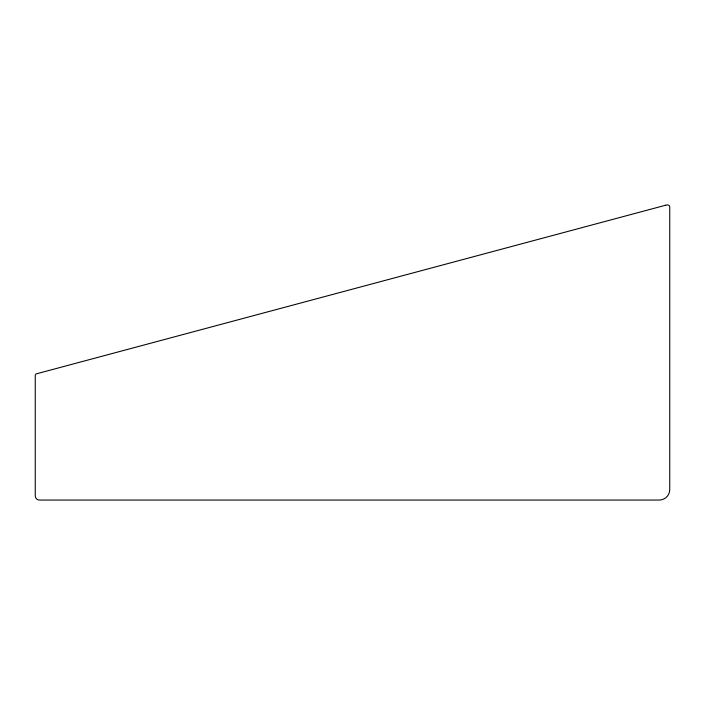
<?xml version="1.0" encoding="UTF-8"?>
<svg xmlns="http://www.w3.org/2000/svg" width="705" height="705" viewBox="0 0 705 705"><rect width="100%" height="100%" fill="white"/><g stroke="black" fill="none" stroke-linecap="round" stroke-linejoin="round"><path stroke-width="1.06" d="M665.652 205.225L38.017 373.403A8.434 8.434 0 0 1 37.057 373.597A2.106 2.106 0 0 0 35.25 375.686L35.25 495.844A4.212 4.212 0 0 0 39.462 500.057L659.21 500.057A10.54 10.54 0 0 0 669.75 489.517L669.75 207.05A2.106 2.106 0 0 0 667.705 204.944A8.434 8.434 0 0 0 665.652 205.225"/></g></svg>
